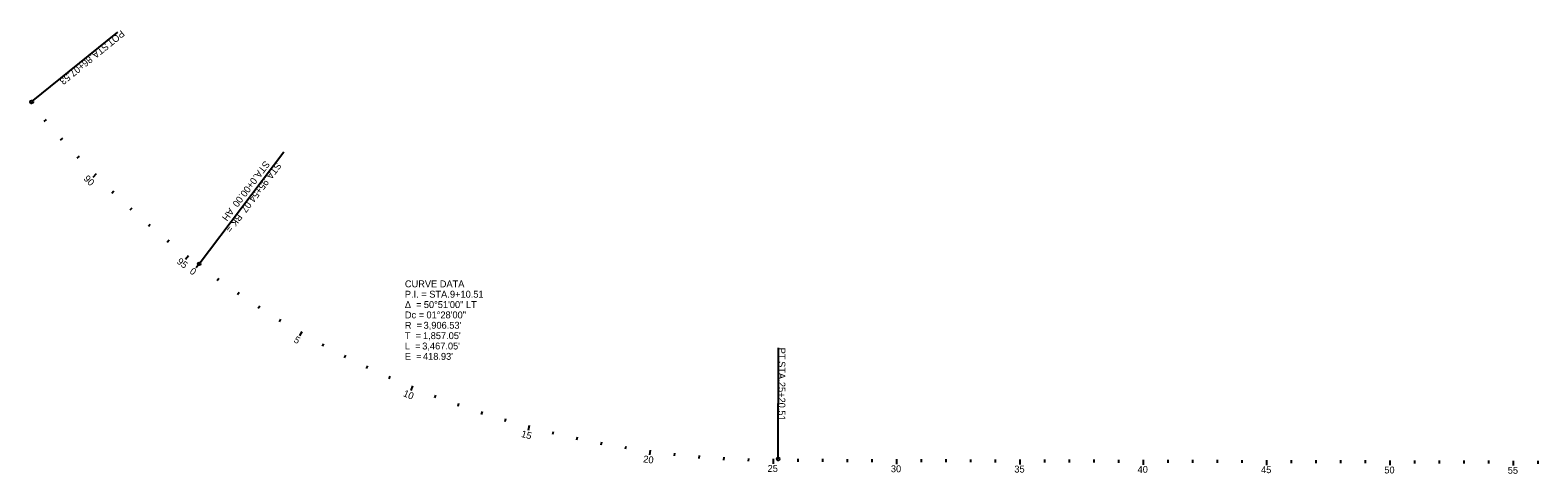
# Model space of a CAD drawing. Extents: x 117326 to 225548, y 573011 to 581051.
# Drawn here: x 117326 to 123437, y 574984 to 576783 of the extents above; entities that cross this region are included whole.
import ezdxf

# ---------------------------------------------------------------- set-up
doc = ezdxf.new("R2010")
doc.units = 0
for name, color, linetype in [('GE_P_Alignment', 7, 'Continuous'), ('GE_P_Alignment_100_Bearings', 7, 'Continuous'), ('GE_P_Alignment_100_Curve_Data', 7, 'Continuous')]:
    doc.layers.add(name, color=color, linetype=linetype)

msp = doc.modelspace()

# ---------------------------------------------------------------- linework, layer by layer
at = {"layer": 'GE_P_Alignment'}
for p, q in [((117331.8, 576491.9), (117681.4, 576775.2)), ((118010.4, 575835.4), (118354.3, 576290)), ((120357.7, 575044.4), (120358.8, 575494.4))]:
    msp.add_line(p, q, dxfattribs=at)
for centre in [(117331.8, 576491.9), (118010.4, 575835.4), (120357.7, 575044.4)]:
    msp.add_circle(centre, 6, dxfattribs=at)
at = {"layer": 'GE_P_Alignment_100_Curve_Data'}
for p, q in [((117390.8, 576420.8), (117381.7, 576413)), ((117456.5, 576345.4), (117447.6, 576337.4)), ((117524.2, 576271.8), (117515.4, 576263.5)), ((117593.7, 576199.9), (117579.5, 576185.8)), ((117665, 576129.8), (117656.7, 576121.1)), ((117738.1, 576061.5), (117730, 576052.7)), ((117812.9, 575995.2), (117805.1, 575986.1)), ((117889.4, 575930.8), (117881.8, 575921.5)), ((117967.5, 575868.3), (117955.2, 575852.6)), ((118010.4, 575835.4), (117998.3, 575819.5)), ((118090.9, 575776.1), (118083.9, 575766.4)), ((118172.9, 575718.9), (118166.2, 575709)), ((118256.4, 575663.8), (118249.9, 575653.7)), ((118341.2, 575610.8), (118335, 575600.6)), ((118427.3, 575560.1), (118417.4, 575542.7)), ((118514.8, 575511.5), (118509.1, 575501)), ((118603.4, 575465.2), (118598, 575454.5)), ((118693.2, 575421.2), (118688.1, 575410.4)), ((118784.1, 575379.5), (118779.2, 575368.6)), ((118876, 575340.2), (118868.4, 575321.7)), ((118968.9, 575303.2), (118964.6, 575292)), ((119062.7, 575268.6), (119058.7, 575257.3)), ((119157.4, 575236.4), (119153.7, 575225)), ((119252.9, 575206.7), (119249.5, 575195.2)), ((119349.1, 575179.4), (119343.9, 575160.1)), ((119446, 575154.5), (119443.1, 575142.9)), ((119543.4, 575132.2), (119540.9, 575120.5)), ((119641.4, 575112.4), (119639.2, 575100.6)), ((119739.9, 575095.1), (119738, 575083.2)), ((119838.8, 575080.3), (119836.1, 575060.4)), ((119938.1, 575068), (119936.7, 575056.1)), ((120037.6, 575058.3), (120036.6, 575046.3)), ((120137.3, 575051.1), (120136.6, 575039.1)), ((120237.2, 575046.5), (120236.8, 575034.5)), ((120337.2, 575044.5), (120337, 575024.5)), ((120437.2, 575044.2), (120437.2, 575032.2)), ((120537.2, 575043.9), (120537.2, 575031.9)), ((120637.2, 575043.7), (120637.2, 575031.7)), ((120737.2, 575043.4), (120737.2, 575031.4)), ((120837.2, 575043.2), (120837.1, 575023.2)), ((120937.2, 575042.9), (120937.2, 575030.9)), ((121037.2, 575042.7), (121037.2, 575030.7)), ((121137.2, 575042.4), (121137.2, 575030.4)), ((121237.2, 575042.2), (121237.2, 575030.2)), ((121337.2, 575042), (121337.1, 575022)), ((121437.2, 575041.7), (121437.2, 575029.7)), ((121537.2, 575041.5), (121537.2, 575029.5)), ((121637.2, 575041.2), (121637.2, 575029.2)), ((121737.2, 575041), (121737.2, 575029)), ((121837.2, 575040.7), (121837.1, 575020.7)), ((121937.2, 575040.5), (121937.2, 575028.5)), ((122037.2, 575040.2), (122037.2, 575028.2)), ((122137.2, 575040), (122137.2, 575028)), ((122237.2, 575039.7), (122237.2, 575027.7)), ((122337.2, 575039.5), (122337.1, 575019.5)), ((122437.2, 575039.3), (122437.2, 575027.3)), ((122537.2, 575039), (122537.2, 575027)), ((122637.2, 575038.8), (122637.2, 575026.8)), ((122737.2, 575038.5), (122737.2, 575026.5)), ((122837.2, 575038.3), (122837.1, 575018.3)), ((122937.2, 575038), (122937.2, 575026)), ((123037.2, 575037.8), (123037.2, 575025.8)), ((123137.2, 575037.5), (123137.2, 575025.5)), ((123237.2, 575037.3), (123237.2, 575025.3)), ((123337.2, 575037), (123337.1, 575017)), ((123437.2, 575036.8), (123437.2, 575024.8))]:
    msp.add_line(p, q, dxfattribs=at)

# ---------------------------------------------------------------- texts
at = {"layer": 'GE_P_Alignment'}
for s, rotation, p in [('POT', 219.00923, (117694.2, 576785)), ('86+07.53', 219.00923, (117564.8, 576680.1)), (' STA. ', 219.00923, (117638.2, 576739.6)), ('STA. ', 232.89182, (118277.4, 576255.5)), ('STA. ', 232.89182, (118324.5, 576249.8)), ('0+00.00', 232.89182, (118226.4, 576188.1)), ('95+54.07', 232.89182, (118273.4, 576182.4)), (' AH', 232.89182, (118139, 576072.5)), (' BK =', 232.89182, (118172.6, 576049.1)), ('PT', 269.85931, (120359.2, 575495.3)), (' STA. ', 269.85931, (120359.1, 575451.1)), ('25+20.51', 269.85931, (120358.9, 575356.6))]:
    msp.add_text(s, height=28, rotation=rotation, dxfattribs=at).set_placement(p)
at = {"layer": 'GE_P_Alignment_100_Bearings'}
for s, p in [('CURVE DATA', (118844.7, 575740.1)), ('P.I. = STA. ', (118844.7, 575698.1)), ('9+10.51', (119027.4, 575698.1)), ('Δ  = ', (118844.7, 575656.1)), ('Dc = ', (118844.7, 575614.1)), ('50°51\'00" LT', (118921.5, 575656.1)), ('01°28\'00"', (118932.1, 575614.1)), ('R  = ', (118844.7, 575572.1)), ("3,906.53'", (118920.6, 575572.1)), ('T  = ', (118844.7, 575530.1)), ('L  = ', (118844.7, 575488.1)), ("3,467.05'", (118915.1, 575488.1)), ("1,857.05'", (118918.1, 575530.1)), ('E  = ', (118844.7, 575446.1)), ("418.93'", (118918.1, 575446.1))]:
    msp.add_text(s, height=28, dxfattribs=at).set_placement(p)
at = {"layer": 'GE_P_Alignment_100_Curve_Data'}
for s, rotation, p in [('90', 314.76546, (117540.4, 576178.4)), ('95', 322.09879, (117917.7, 575840)), ('0', 322.89182, (117969.6, 575799.9)), ('5', 330.22516, (118391.7, 575519.4)), ('10', 337.55849, (118835.2, 575299.7)), ('15', 344.89182, (119314.2, 575133.9)), ('20', 352.22516, (119809.6, 575030.8)), ('25', 359.55849, (120314.9, 574991.6)), ('30', 359.85931, (120814.8, 574990.2)), ('35', 359.85931, (121315.2, 574989)), ('40', 359.85931, (121814.8, 574987.8)), ('45', 359.85931, (122315.2, 574986.6)), ('50', 359.85931, (122814.8, 574985.3)), ('55', 359.85931, (123315.2, 574984.1))]:
    msp.add_text(s, height=28, rotation=rotation, dxfattribs=at).set_placement(p)

doc.saveas('drawing.dxf')
